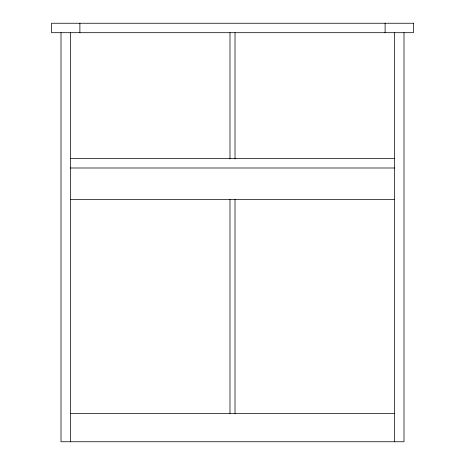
<?xml version="1.0" encoding="UTF-8"?>
<svg xmlns="http://www.w3.org/2000/svg" width="465" height="465" viewBox="0 0 465 465"><rect width="100%" height="100%" fill="white"/><g stroke="black" fill="none" stroke-linecap="round" stroke-linejoin="round"><path stroke-width="0.7" d="M70.448 158.553L394.553 158.553M70.448 167.993L394.553 167.993M70.448 199.462L394.553 199.462M70.448 413.432L394.553 413.432M403.992 32.69L403.992 441.75L61.008 441.75L61.008 32.69M394.553 32.69L394.553 441.75M385.113 23.25L385.113 32.69M235.017 32.69L235.017 158.891M235.017 199.502L235.017 413.466M229.983 32.69L229.983 158.891M229.983 199.502L229.983 413.466M79.887 23.25L79.887 32.69M70.448 32.69L70.448 441.75M413.432 23.25L51.569 23.25L51.569 32.69L413.432 32.69L413.432 23.25"/></g></svg>
